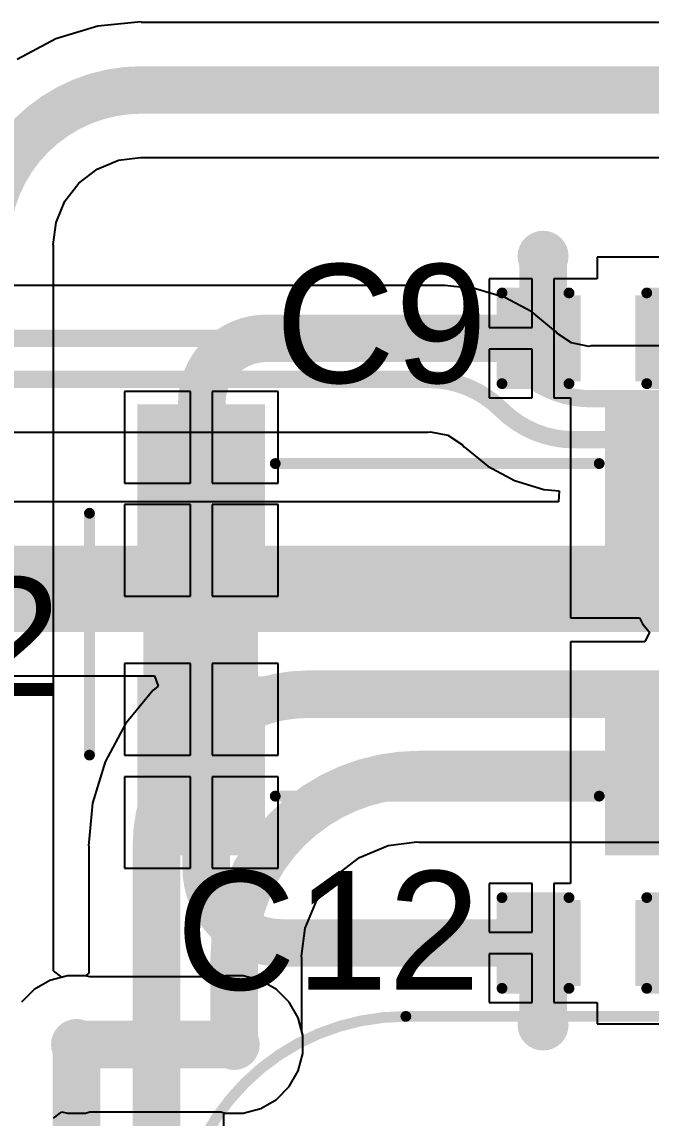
# Model space of a CAD drawing. Header units: millimetres. Extents: x -14 to 145, y 0 to 69.
# Drawn here: x 30.43 to 37.83, y 31.6 to 44.49 of the extents above; entities that cross this region are included whole.
import ezdxf

# ---------------------------------------------------------------- set-up
doc = ezdxf.new("R2010")
doc.units = ezdxf.units.MM
for name, color, linetype in [('BottomLayer', 5, 'Continuous'), ('BottomSolder', 6, 'Continuous'), ('MultiLayer', 9, 'Continuous'), ('PadHoleLayer', 156, 'Continuous'), ('TopLayer', 1, 'Continuous'), ('TopOverlay', 2, 'Continuous'), ('TopPaste', 8, 'Continuous'), ('TopSolder', 216, 'Continuous'), ('ViaHoleLayer', 16, 'Continuous')]:
    doc.layers.add(name, color=color, linetype=linetype)
doc.styles.add('Arial', font='', dxfattribs={"height": 0.2})
doc.styles.get('Arial').set_extended_font_data('Arial')

# ---------------------------------------------------------------- blocks, each defined once
blk = doc.blocks.new('MC_306_16')
at = {"layer": 'TopLayer'}
for points in [[(-3.39999955, 2.54999871), (-2.09999961, 2.54999871), (-2.09999961, 0.64999997), (-3.39999955, 0.64999997)], [(2.09999961, 2.54999871), (3.39999955, 2.54999871), (3.39999955, 0.64999997), (2.09999961, 0.64999997)], [(-3.39999955, -0.64999997), (-2.09999961, -0.64999997), (-2.09999961, -2.54999871), (-3.39999955, -2.54999871)], [(2.09999961, -0.64999997), (3.39999955, -0.64999997), (3.39999955, -2.54999871), (2.09999961, -2.54999871)]]:
    blk.add_hatch(color=1, dxfattribs=at).paths.add_polyline_path(points)
at = {"layer": 'TopPaste'}
for points in [[(-3.39999955, 2.54999871), (-2.09999961, 2.54999871), (-2.09999961, 0.64999997), (-3.39999955, 0.64999997)], [(2.09999961, 2.54999871), (3.39999955, 2.54999871), (3.39999955, 0.64999997), (2.09999961, 0.64999997)], [(-3.39999955, -0.64999997), (-2.09999961, -0.64999997), (-2.09999961, -2.54999871), (-3.39999955, -2.54999871)], [(2.09999961, -0.64999997), (3.39999955, -0.64999997), (3.39999955, -2.54999871), (2.09999961, -2.54999871)]]:
    blk.add_hatch(color=8, dxfattribs=at).paths.add_polyline_path(points)
at = {"layer": 'TopSolder'}
for points in [[(-3.501599549999999, 2.65159871), (-1.99839961, 2.65159871), (-1.99839961, 0.54839997), (-3.501599549999999, 0.54839997)], [(1.99839961, 2.65159871), (3.501599549999999, 2.65159871), (3.501599549999999, 0.54839997), (1.99839961, 0.54839997)], [(-3.501599549999999, -0.54839997), (-1.99839961, -0.54839997), (-1.99839961, -2.65159871), (-3.501599549999999, -2.65159871)], [(1.99839961, -0.54839997), (3.501599549999999, -0.54839997), (3.501599549999999, -2.65159871), (1.99839961, -2.65159871)]]:
    blk.add_hatch(color=216, dxfattribs=at).paths.add_polyline_path(points)
at = {"layer": 'TopOverlay'}
for points, const_width in [([(1.8796, 1.9558), (-1.9304, 1.9558)], 0.127), ([(-4.064, 1.4732), (-4.064, -1.3716)], 0.127), ([(4.064, 1.4732), (4.064, -1.3716)], 0.127), ([(-3.759199999999999, -1.7018), (-3.759199999999999, -1.9558)], 0.254), ([(-3.6322, -1.8288), (-3.759199999999999, -1.7018)], 0.254), ([(-3.6322, -1.8288), (-3.759199999999999, -1.9558)], 0.254), ([(1.8796, -1.9558), (-1.9304, -1.9558)], 0.127)]:
    blk.add_lwpolyline(points, dxfattribs=dict(at, const_width=const_width))
for points, const_width in [([(-1.96215, 1.9558, 1), (-1.89865, 1.9558, 1)], 0.0635), ([(1.84785, 1.9558, 1), (1.91135, 1.9558, 1)], 0.0635), ([(-4.09575, 1.4732, 1), (-4.032249999999999, 1.4732, 1)], 0.0635), ([(4.032249999999999, 1.4732, 1), (4.09575, 1.4732, 1)], 0.0635), ([(-4.09575, -1.3716, 1), (-4.032249999999999, -1.3716, 1)], 0.0635), ([(4.032249999999999, -1.3716, 1), (4.09575, -1.3716, 1)], 0.0635), ([(-3.8227, -1.7018, 1), (-3.6957, -1.7018, 1)], 0.127), ([(-3.8227, -1.7018, 1), (-3.6957, -1.7018, 1)], 0.127), ([(-3.6957, -1.8288, 1), (-3.5687, -1.8288, 1)], 0.127), ([(-3.6957, -1.8288, 1), (-3.5687, -1.8288, 1)], 0.127), ([(-3.8227, -1.9558, 1), (-3.6957, -1.9558, 1)], 0.127), ([(-3.8227, -1.9558, 1), (-3.6957, -1.9558, 1)], 0.127), ([(-1.96215, -1.9558, 1), (-1.89865, -1.9558, 1)], 0.0635), ([(1.84785, -1.9558, 1), (1.91135, -1.9558, 1)], 0.0635)]:
    blk.add_lwpolyline(points, format="xyb", close=True, dxfattribs=dict(at, const_width=const_width))
blk = doc.blocks.new('71008000RW1_17')
at = {"layer": 'BottomLayer'}
blk.add_hatch(color=5, dxfattribs=at).paths.add_polyline_path([(-0.5000002699999999, 0.5000002699999999), (0.5000002699999999, 0.5000002699999999), (0.5000002699999999, -0.5000002699999999), (-0.5000002699999999, -0.5000002699999999)])
h = blk.add_hatch(color=5, dxfattribs=at)
edge = h.paths.add_edge_path()
edge.add_arc((4.880000399999999, 0), 0.499999, 0, 360)
at = {"layer": 'BottomSolder'}
blk.add_hatch(color=6, dxfattribs=at).paths.add_polyline_path([(-0.6016002699999999, 0.6016002699999999), (0.6016002699999999, 0.6016002699999999), (0.6016002699999999, -0.6016002699999999), (-0.6016002699999999, -0.6016002699999999)])
h = blk.add_hatch(color=6, dxfattribs=at)
edge = h.paths.add_edge_path()
edge.add_arc((4.880000399999999, 0), 0.601599, 0, 360)
at = {"layer": 'MultiLayer'}
blk.add_hatch(color=9, dxfattribs=at).paths.add_polyline_path([(-0.5000002699999999, 0.5000002699999999), (0.5000002699999999, 0.5000002699999999), (0.5000002699999999, -0.5000002699999999), (-0.5000002699999999, -0.5000002699999999)])
h = blk.add_hatch(color=9, dxfattribs=at)
edge = h.paths.add_edge_path()
edge.add_arc((4.880000399999999, 0), 0.499999, 0, 360)
at = {"layer": 'PadHoleLayer'}
h = blk.add_hatch(color=156, dxfattribs=at)
edge = h.paths.add_edge_path()
edge.add_arc((0, 0), 0.2499995, 0, 360)
h = blk.add_hatch(color=156, dxfattribs=at)
edge = h.paths.add_edge_path()
edge.add_arc((4.880000399999999, 0), 0.2499995, 0, 360)
at = {"layer": 'TopLayer'}
blk.add_hatch(color=1, dxfattribs=at).paths.add_polyline_path([(-0.5000002699999999, 0.5000002699999999), (0.5000002699999999, 0.5000002699999999), (0.5000002699999999, -0.5000002699999999), (-0.5000002699999999, -0.5000002699999999)])
h = blk.add_hatch(color=1, dxfattribs=at)
edge = h.paths.add_edge_path()
edge.add_arc((4.880000399999999, 0), 0.499999, 0, 360)
at = {"layer": 'TopOverlay'}
blk.add_hatch(color=2, dxfattribs=at).paths.add_polyline_path([(-0.5588, 0.635), (0.5841999999999999, 0.635), (0.5841999999999999, 0.8128), (-0.5588, 0.8128)])
at = {"layer": 'TopSolder'}
blk.add_hatch(color=216, dxfattribs=at).paths.add_polyline_path([(-0.6016002699999999, 0.6016002699999999), (0.6016002699999999, 0.6016002699999999), (0.6016002699999999, -0.6016002699999999), (-0.6016002699999999, -0.6016002699999999)])
h = blk.add_hatch(color=216, dxfattribs=at)
edge = h.paths.add_edge_path()
edge.add_arc((4.880000399999999, 0), 0.601599, 0, 360)
at = {"layer": 'TopOverlay', "const_width": 0.127}
for points in [[(-3.3749996, -0.11364214, -0.4142135623730951), (-0.69595746, 2.5654)], [(5.57595786, 2.5654, -0.4142135623730951), (8.254999999999999, -0.11364214)], [(-0.69595746, -2.5654, -0.4142135623730951), (-3.3749996, 0.11364214)], [(8.254999999999999, 0.11364214, -0.4142135623730951), (5.57595786, -2.5654)]]:
    blk.add_lwpolyline(points, format="xyb", dxfattribs=at)
for points in [[(-0.69595746, 2.5654), (5.57595786, 2.5654)], [(-0.69595746, -2.5654), (5.57595786, -2.5654)]]:
    blk.add_lwpolyline(points, dxfattribs=at)
at = {"layer": 'TopOverlay', "const_width": 0.0635}
for points in [[(-0.72770746, 2.5654, 1), (-0.66420746, 2.5654, 1)], [(-0.72770746, 2.5654, 1), (-0.66420746, 2.5654, 1)], [(5.544207859999999, 2.5654, 1), (5.60770786, 2.5654, 1)], [(5.544207859999999, 2.5654, 1), (5.60770786, 2.5654, 1)], [(-3.406749599999999, 0.11364214, 1), (-3.3432496, 0.11364214, 1)], [(8.223249999999998, 0.11364214, 1), (8.28675, 0.11364214, 1)], [(-3.406749599999999, -0.11364214, 1), (-3.3432496, -0.11364214, 1)], [(8.223249999999998, -0.11364214, 1), (8.28675, -0.11364214, 1)], [(-0.72770746, -2.5654, 1), (-0.66420746, -2.5654, 1)], [(-0.72770746, -2.5654, 1), (-0.66420746, -2.5654, 1)], [(5.544207859999999, -2.5654, 1), (5.60770786, -2.5654, 1)], [(5.544207859999999, -2.5654, 1), (5.60770786, -2.5654, 1)]]:
    blk.add_lwpolyline(points, format="xyb", close=True, dxfattribs=at)
blk = doc.blocks.new('C___0603_55')
at = {"layer": 'TopLayer'}
for points in [[(-0.3809999999999999, 0.4445), (-0.3810000000000001, -0.4445), (-1.143, -0.4445), (-1.143, 0.4445)], [(1.143, 0.4445), (1.143, -0.4445), (0.3809999999999999, -0.4445), (0.3810000000000001, 0.4445)]]:
    blk.add_hatch(color=1, dxfattribs=at).paths.add_polyline_path(points)
at = {"layer": 'TopPaste'}
for points in [[(-0.3809999999999999, 0.4445), (-0.3810000000000001, -0.4445), (-1.143, -0.4445), (-1.143, 0.4445)], [(1.143, 0.4445), (1.143, -0.4445), (0.3809999999999999, -0.4445), (0.3810000000000001, 0.4445)]]:
    blk.add_hatch(color=8, dxfattribs=at).paths.add_polyline_path(points)
at = {"layer": 'TopSolder'}
for points in [[(-0.3210001199999999, 0.5044998799999999), (-0.3210001200000001, -0.50449988), (-1.20299988, -0.5044998799999999), (-1.20299988, 0.50449988)], [(1.20299988, 0.5044998799999999), (1.20299988, -0.50449988), (0.3210001199999999, -0.5044998799999999), (0.3210001200000001, 0.50449988)]]:
    blk.add_hatch(color=216, dxfattribs=at).paths.add_polyline_path(points)
at = {"layer": 'TopOverlay', "const_width": 0.127}
for points in [[(-1.2446, 0.5334), (-0.4571999999999999, 0.5334)], [(-1.2446, -0.5334), (-1.2446, 0.5334)], [(0.4571999999999999, 0.5334), (1.2446, 0.5334)], [(1.2446, -0.5334), (1.2446, 0.5334)], [(-1.2446, -0.5334), (-0.4571999999999999, -0.5334)], [(0.4571999999999999, -0.5334), (1.2446, -0.5334)]]:
    blk.add_lwpolyline(points, dxfattribs=at)
at = {"layer": 'TopOverlay', "const_width": 0.0635}
for points in [[(-1.27635, 0.5334, 1), (-1.21285, 0.5334, 1)], [(-1.27635, 0.5334, 1), (-1.21285, 0.5334, 1)], [(-0.4889499999999999, 0.5334, 1), (-0.42545, 0.5334, 1)], [(0.42545, 0.5334, 1), (0.4889499999999999, 0.5334, 1)], [(1.21285, 0.5334, 1), (1.27635, 0.5334, 1)], [(1.21285, 0.5334, 1), (1.27635, 0.5334, 1)], [(-1.27635, -0.5334, 1), (-1.21285, -0.5334, 1)], [(-1.27635, -0.5334, 1), (-1.21285, -0.5334, 1)], [(-0.4889499999999999, -0.5334, 1), (-0.42545, -0.5334, 1)], [(0.42545, -0.5334, 1), (0.4889499999999999, -0.5334, 1)], [(1.21285, -0.5334, 1), (1.27635, -0.5334, 1)], [(1.21285, -0.5334, 1), (1.27635, -0.5334, 1)]]:
    blk.add_lwpolyline(points, format="xyb", close=True, dxfattribs=at)
blk = doc.blocks.new('C___0603_57')
at = {"layer": 'TopLayer'}
for points in [[(-0.3809999999999999, 0.4445), (-0.3810000000000001, -0.4445), (-1.143, -0.4445), (-1.143, 0.4445)], [(1.143, 0.4445), (1.143, -0.4445), (0.3809999999999999, -0.4445), (0.3810000000000001, 0.4445)]]:
    blk.add_hatch(color=1, dxfattribs=at).paths.add_polyline_path(points)
at = {"layer": 'TopPaste'}
for points in [[(-0.3809999999999999, 0.4445), (-0.3810000000000001, -0.4445), (-1.143, -0.4445), (-1.143, 0.4445)], [(1.143, 0.4445), (1.143, -0.4445), (0.3809999999999999, -0.4445), (0.3810000000000001, 0.4445)]]:
    blk.add_hatch(color=8, dxfattribs=at).paths.add_polyline_path(points)
at = {"layer": 'TopSolder'}
for points in [[(-0.3210001199999999, 0.5044998799999999), (-0.3210001200000001, -0.50449988), (-1.20299988, -0.5044998799999999), (-1.20299988, 0.50449988)], [(1.20299988, 0.5044998799999999), (1.20299988, -0.50449988), (0.3210001199999999, -0.5044998799999999), (0.3210001200000001, 0.50449988)]]:
    blk.add_hatch(color=216, dxfattribs=at).paths.add_polyline_path(points)
at = {"layer": 'TopOverlay', "const_width": 0.127}
for points in [[(-1.2446, 0.5334), (-0.4571999999999999, 0.5334)], [(-1.2446, -0.5334), (-1.2446, 0.5334)], [(0.4571999999999999, 0.5334), (1.2446, 0.5334)], [(1.2446, -0.5334), (1.2446, 0.5334)], [(-1.2446, -0.5334), (-0.4571999999999999, -0.5334)], [(0.4571999999999999, -0.5334), (1.2446, -0.5334)]]:
    blk.add_lwpolyline(points, dxfattribs=at)
at = {"layer": 'TopOverlay', "const_width": 0.0635}
for points in [[(-1.27635, 0.5334, 1), (-1.21285, 0.5334, 1)], [(-1.27635, 0.5334, 1), (-1.21285, 0.5334, 1)], [(-0.4889499999999999, 0.5334, 1), (-0.42545, 0.5334, 1)], [(0.42545, 0.5334, 1), (0.4889499999999999, 0.5334, 1)], [(1.21285, 0.5334, 1), (1.27635, 0.5334, 1)], [(1.21285, 0.5334, 1), (1.27635, 0.5334, 1)], [(-1.27635, -0.5334, 1), (-1.21285, -0.5334, 1)], [(-1.27635, -0.5334, 1), (-1.21285, -0.5334, 1)], [(-0.4889499999999999, -0.5334, 1), (-0.42545, -0.5334, 1)], [(0.42545, -0.5334, 1), (0.4889499999999999, -0.5334, 1)], [(1.21285, -0.5334, 1), (1.27635, -0.5334, 1)], [(1.21285, -0.5334, 1), (1.27635, -0.5334, 1)]]:
    blk.add_lwpolyline(points, format="xyb", close=True, dxfattribs=at)

msp = doc.modelspace()

# ---------------------------------------------------------------- hatches: boundary and pattern name
at = {"layer": 'BottomLayer'}
h = msp.add_hatch(color=5, dxfattribs=at)
edge = h.paths.add_edge_path()
edge.add_arc((36.55653852, 41.73645196), 0.2999994, 0, 360)
h = msp.add_hatch(color=5, dxfattribs=at)
edge = h.paths.add_edge_path()
edge.add_arc((36.55653852, 32.69405196), 0.2999994, 0, 360)
h = msp.add_hatch(color=5, dxfattribs=at)
edge = h.paths.add_edge_path()
edge.add_arc((31.07013852, 32.46545196), 0.2999994, 0, 360)
h = msp.add_hatch(color=5, dxfattribs=at)
edge = h.paths.add_edge_path()
edge.add_arc((32.92433852, 32.46545196), 0.2999994, 0, 360)
at = {"layer": 'TopLayer'}
h = msp.add_hatch(color=1, dxfattribs=at)
edge = h.paths.add_edge_path()
edge.add_arc((36.55653852, 41.73645196), 0.2999994, 0, 360)
msp.add_hatch(color=1, dxfattribs=at).paths.add_polyline_path([(31.85753852, 34.75145196), (33.20373851999999, 34.75145196), (33.20373851999999, 39.90765196), (31.85753852, 39.90765196)])
h = msp.add_hatch(color=1, dxfattribs=at)
edge = h.paths.add_edge_path()
edge.add_arc((36.55653852, 32.69405196), 0.2999994, 0, 360)
h = msp.add_hatch(color=1, dxfattribs=at)
edge = h.paths.add_edge_path()
edge.add_arc((31.07013852, 32.46545196), 0.2999994, 0, 360)
h = msp.add_hatch(color=1, dxfattribs=at)
edge = h.paths.add_edge_path()
edge.add_arc((32.92433852, 32.46545196), 0.2999994, 0, 360)
at = {"layer": 'ViaHoleLayer'}
h = msp.add_hatch(color=16, dxfattribs=at)
edge = h.paths.add_edge_path()
edge.add_arc((36.55653852, 41.73645196), 0.1499997, 0, 360)
h = msp.add_hatch(color=16, dxfattribs=at)
edge = h.paths.add_edge_path()
edge.add_arc((36.55653852, 32.69405196), 0.1499997, 0, 360)
h = msp.add_hatch(color=16, dxfattribs=at)
edge = h.paths.add_edge_path()
edge.add_arc((31.07013852, 32.46545196), 0.1499997, 0, 360)
h = msp.add_hatch(color=16, dxfattribs=at)
edge = h.paths.add_edge_path()
edge.add_arc((32.92433852, 32.46545196), 0.1499997, 0, 360)

# ---------------------------------------------------------------- linework, layer by layer
at = {"layer": 'BottomLayer'}
for p, q in [((35.40594646, 41.39279504), (26.6495022, 41.39279504)), ((35.43700558, 41.38661776), (35.40594646, 41.39279504)), ((35.763454, 41.3544639), (35.43700558, 41.38661776)), ((36.10722014, 41.2501842), (35.763454, 41.3544639)), ((36.42403942, 41.08083986), (36.10722014, 41.2501842)), ((36.67761524, 40.87273766), (36.42403942, 41.08083986)), ((36.70393726, 40.85514816), (36.67761524, 40.87273766)), ((36.71936776, 40.83205448), (36.70393726, 40.85514816)), ((36.89202934, 40.71668768), (36.71936776, 40.83205448)), ((37.09569162, 40.67617721999999), (36.89202934, 40.71668768)), ((37.12293566, 40.68159504), (37.09569162, 40.67617721999999)), ((40.78162278, 40.68159504), (37.12293566, 40.68159504)), ((26.6495022, 39.66710888), (35.20604846, 39.66710888)), ((35.20604846, 39.66710888), (35.2332925, 39.6725267)), ((35.2332925, 39.6725267), (35.43695478, 39.63201624)), ((35.43695478, 39.63201624), (35.60961636, 39.51664943999999)), ((35.60961636, 39.51664943999999), (35.62504686, 39.49355576)), ((35.62504686, 39.49355576), (35.65136888, 39.47596626)), ((35.65136888, 39.47596626), (35.90494469999999, 39.26786405999999)), ((35.90494469999999, 39.26786405999999), (36.22176398, 39.09851971999999)), ((36.22176398, 39.09851971999999), (36.56553012, 38.99424002)), ((36.56553012, 38.99424002), (36.74442486, 38.97662004)), ((36.74442486, 38.97662004), (36.73818408, 38.84962004)), ((36.73818408, 38.84962004), (24.94873852, 38.84962004)), ((24.94873852, 36.80008388), (31.9880234, 36.80008388)), ((31.9880234, 36.80008388), (32.0308097, 36.68050576)), ((31.96691854, 36.62807254), (31.64557044, 36.23650868)), ((32.0308097, 36.68050576), (31.96691854, 36.62807254)), ((31.64557044, 36.23650868), (31.40678758, 35.78977856)), ((31.40678758, 35.78977856), (31.25974444, 35.30504496)), ((31.25974444, 35.30504496), (31.21009506, 34.80094132)), ((34.73580048, 34.80476656), (35.0738186, 34.84926736)), ((35.0738186, 34.84926736), (35.0966913, 34.84625746)), ((35.0966913, 34.84625746), (43.48003496, 34.84625746)), ((31.21009506, 34.80094132), (31.21574402, 34.80094132)), ((31.21574402, 34.80094132), (31.21574402, 33.30355544)), ((34.39950448, 34.66547042), (34.73580048, 34.80476656)), ((34.1290275, 34.45792448), (34.39950448, 34.66547042)), ((33.89491824, 34.16215164), (34.09758992, 34.42627354)), ((34.09758992, 34.42627354), (34.1149813, 34.4396187)), ((34.1149813, 34.4396187), (34.1290275, 34.45792448)), ((33.7591273, 33.83431891999999), (33.89491824, 34.16215164)), ((33.71567298, 33.50424592), (33.7591273, 33.83431891999999)), ((33.71853302, 33.48251114), (33.71567298, 33.50424592)), ((33.71853302, 32.62334598), (33.71853302, 33.48251114)), ((30.96376332, 33.27345136), (30.75826207999999, 33.2183867)), ((31.17651118, 33.27345136), (30.96376332, 33.27345136)), ((31.21574402, 33.30355544), (31.17651118, 33.27345136)), ((30.75826207999999, 33.2183867), (30.57401556, 33.11201149999999)), ((30.57401556, 33.11201149999999), (30.42357898, 32.96157492)), ((33.73233792, 32.57182716), (33.71853302, 32.62334598)), ((33.73233792, 32.35907676), (33.73233792, 32.57182716)), ((33.67727325999999, 32.15357552), (33.73233792, 32.35907676)), ((33.57089806, 31.969329), (33.67727325999999, 32.15357552)), ((33.42046148, 31.81889242), (33.57089806, 31.969329)), ((33.23621496, 31.71251722), (33.42046148, 31.81889242)), ((32.80413301999999, 31.6468379), (32.81796585999999, 31.65745256)), ((32.80413301999999, 7.909145979999999), (32.80413301999999, 31.6468379)), ((32.81796585999999, 31.65745256), (33.03071372, 31.65745256)), ((33.03071372, 31.65745256), (33.23621496, 31.71251722))]:
    msp.add_line(p, q, dxfattribs=at)
for points, const_width in [([(26.24413852, 40.77125196), (35.40594646, 40.77125196)], 0.2032), ([(26.24413852, 40.28865196), (35.20604846, 40.28865196)], 0.2032), ([(37.12293566, 40.06005196), (40.9956, 40.06005196)], 0.2032), ([(36.92303766, 39.57745196), (45.4427971, 39.57745196)], 0.2032), ([(24.94873852, 37.82485196), (40.34113852, 37.82485196)], 1.016), ([(33.79404976, 36.58505255999999), (43.62857416, 36.58505255999999)], 0.5588), ([(35.0966913, 35.64045196), (43.48003496, 35.64045196)], 0.5588), ([(32.00993852, 7.751251959999999), (32.00993852, 34.80094132)], 0.5588), ([(32.92433852, 32.46545196), (32.92433852, 33.48251114)], 0.5588), ([(31.07013852, 30.84483036), (31.07013852, 32.46545196)], 0.5588)]:
    msp.add_lwpolyline(points, dxfattribs=dict(at, const_width=const_width))
for points, const_width in [([(35.35514646, 40.77125196, 1), (35.45674646, 40.77125196, 1)], 0.1016), ([(35.35514646, 40.77125196, 1), (35.45674646, 40.77125196, 1)], 0.1016), ([(36.21364106, 40.41565196, 1), (36.31524106, 40.41565196, 1)], 0.1016), ([(36.21364106, 40.41565196, 1), (36.31524106, 40.41565196, 1)], 0.1016), ([(35.15524846, 40.28865196, 1), (35.25684846, 40.28865196, 1)], 0.1016), ([(35.15524846, 40.28865196, 1), (35.25684846, 40.28865196, 1)], 0.1016), ([(37.07213565999999, 40.06005196, 1), (37.17373566, 40.06005196, 1)], 0.1016), ([(37.07213565999999, 40.06005196, 1), (37.17373566, 40.06005196, 1)], 0.1016), ([(36.01374306, 39.93305196, 1), (36.11534305999999, 39.93305196, 1)], 0.1016), ([(36.01374306, 39.93305196, 1), (36.11534305999999, 39.93305196, 1)], 0.1016), ([(36.87223766, 39.57745196, 1), (36.97383766, 39.57745196, 1)], 0.1016), ([(36.87223766, 39.57745196, 1), (36.97383766, 39.57745196, 1)], 0.1016), ([(33.65434976, 36.58505255999999, 1), (33.93374976, 36.58505255999999, 1)], 0.2794), ([(33.65434976, 36.58505255999999, 1), (33.93374976, 36.58505255999999, 1)], 0.2794), ([(34.9569913, 35.64045196, 1), (35.2363913, 35.64045196, 1)], 0.2794), ([(34.9569913, 35.64045196, 1), (35.2363913, 35.64045196, 1)], 0.2794), ([(33.4137, 35.0012, 1), (33.6931, 35.0012, 1)], 0.2794), ([(33.4137, 35.0012, 1), (33.6931, 35.0012, 1)], 0.2794), ([(31.87023852, 34.80094132, 1), (32.14963852, 34.80094132, 1)], 0.2794), ([(31.87023852, 34.80094132, 1), (32.14963852, 34.80094132, 1)], 0.2794), ([(32.78463851999999, 33.48251114, 1), (33.06403852, 33.48251114, 1)], 0.2794), ([(32.78463851999999, 33.48251114, 1), (33.06403852, 33.48251114, 1)], 0.2794), ([(30.93043852, 32.46545196, 1), (31.20983852, 32.46545196, 1)], 0.2794), ([(32.78463851999999, 32.46545196, 1), (33.06403852, 32.46545196, 1)], 0.2794)]:
    msp.add_lwpolyline(points, format="xyb", close=True, dxfattribs=dict(at, const_width=const_width))
for points, const_width in [([(35.40594646, 40.77125196, -0.198912367379658), (36.26444106, 40.41565196)], 0.2032), ([(37.12293566, 40.06005196, -0.198912367379658), (36.26444106, 40.41565196)], 0.2032), ([(35.20604846, 40.28865196, -0.198912367379658), (36.06454306, 39.93305196)], 0.2032), ([(36.92303766, 39.57745196, -0.198912367379658), (36.06454306, 39.93305196)], 0.2032), ([(32.00993852, 34.80094132, -0.4142135623730951), (33.79404976, 36.58505255999999)], 0.5588), ([(33.5534, 35.0012, -0.1989123673796572), (35.0966913, 35.64045196)], 0.5588), ([(32.92433852, 33.48251114, -0.198912367379658), (33.5534, 35.0012)], 0.5588)]:
    msp.add_lwpolyline(points, format="xyb", dxfattribs=dict(at, const_width=const_width))
at = {"layer": 'TopLayer'}
for p, q in [((31.83213852, 44.49231132), (31.31927442, 44.44179834)), ((31.83213852, 44.48644646), (31.83213852, 44.49231132)), ((41.59843851999999, 44.48644646), (31.83213852, 44.48644646)), ((31.31927442, 44.44179834), (30.82611818, 44.2922025)), ((30.82611818, 44.2922025), (30.37162328, 44.04926928)), ((31.3133486, 42.76202014), (31.56359448, 42.865675)), ((31.56359448, 42.865675), (31.82085076, 42.89954336)), ((31.82085076, 42.89954336), (31.83213852, 42.89805746)), ((31.83213852, 42.89805746), (41.59843851999999, 42.89805746)), ((31.09845952, 42.59713095999999), (31.3133486, 42.76202014)), ((30.93357034, 42.38224188), (31.09845952, 42.59713095999999)), ((30.82991548, 42.131996), (30.93357034, 42.38224188)), ((30.79604712, 41.87473972), (30.82991548, 42.131996)), ((30.79753302, 41.86345196), (30.79604712, 41.87473972)), ((30.79753302, 33.3332201), (30.79753302, 41.86345196)), ((38.96953852, 41.72375196), (37.19153851999999, 41.72375196)), ((37.19153851999999, 41.72375196), (37.19153851999999, 41.46975196)), ((36.42953851999999, 41.46975196), (35.92153852, 41.46975196)), ((35.92153852, 41.46975196), (35.92153852, 40.89825196)), ((36.42953851999999, 40.89825196), (36.42953851999999, 41.46975196)), ((37.19153851999999, 41.46975196), (36.68353851999999, 41.46975196)), ((36.68353851999999, 41.46975196), (36.68353851999999, 40.77125196)), ((35.92153852, 40.89825196), (36.42953851999999, 40.89825196)), ((36.68353851999999, 40.77125196), (36.68353851999999, 40.07275196)), ((36.42953851999999, 40.64425196), (35.92153852, 40.64425196)), ((35.92153852, 40.64425196), (35.92153852, 40.07275196)), ((36.42953851999999, 40.07275196), (36.42953851999999, 40.64425196)), ((32.40954402, 40.1462494), (31.63254024, 40.1462494)), ((31.63254024, 40.1462494), (31.63254024, 39.06924622)), ((32.40954402, 39.06924622), (32.40954402, 40.1462494)), ((33.44053764, 40.1462494), (32.66354402, 40.1462494)), ((32.66354402, 40.1462494), (32.66354402, 39.06924622)), ((33.44053764, 39.06924622), (33.44053764, 40.1462494)), ((35.92153852, 40.07275196), (36.42953851999999, 40.07275196)), ((36.68353851999999, 40.07275196), (36.87853939999999, 40.07275196)), ((36.87853939999999, 40.07275196), (36.87853939999999, 37.4842532)), ((31.63254024, 39.06924622), (32.40954402, 39.06924622)), ((32.66354402, 39.06924622), (33.44053764, 39.06924622)), ((32.40954402, 38.81524622), (31.63254024, 38.81524622)), ((31.63254024, 38.81524622), (31.63254024, 37.7382532)), ((32.40954402, 37.7382532), (32.40954402, 38.81524622)), ((33.44053764, 38.81524622), (32.66354402, 38.81524622)), ((32.66354402, 38.81524622), (32.66354402, 37.7382532)), ((33.44053764, 37.7382532), (33.44053764, 38.81524622)), ((31.63254024, 37.7382532), (32.40954402, 37.7382532)), ((32.66354402, 37.7382532), (33.44053764, 37.7382532)), ((36.87853939999999, 37.4842532), (37.68857334, 37.4842532)), ((37.68857334, 37.4842532), (37.72710513999999, 37.41216546)), ((37.72710513999999, 37.41216546), (37.80680018, 37.31505872)), ((37.80680018, 37.31505872), (37.75250006, 37.20025071999999)), ((37.75250006, 37.20025071999999), (36.87853939999999, 37.20025071999999)), ((36.87853939999999, 37.20025071999999), (36.87853939999999, 34.35775196)), ((32.40954402, 36.94625071999999), (31.63254024, 36.94625071999999)), ((31.63254024, 36.94625071999999), (31.63254024, 35.8692577)), ((32.40954402, 35.8692577), (32.40954402, 36.94625071999999)), ((33.44053764, 36.94625071999999), (32.66354402, 36.94625071999999)), ((32.66354402, 36.94625071999999), (32.66354402, 35.8692577)), ((33.44053764, 35.8692577), (33.44053764, 36.94625071999999)), ((31.63254024, 35.8692577), (32.40954402, 35.8692577)), ((32.66354402, 35.8692577), (33.44053764, 35.8692577)), ((32.40954402, 35.6152577), (31.63254024, 35.6152577)), ((31.63254024, 35.6152577), (31.63254024, 34.53825452)), ((32.40954402, 34.53825452), (32.40954402, 35.6152577)), ((33.44053764, 35.6152577), (32.66354402, 35.6152577)), ((32.66354402, 35.6152577), (32.66354402, 34.53825452)), ((33.44053764, 34.53825452), (33.44053764, 35.6152577)), ((31.63254024, 34.53825452), (32.40954402, 34.53825452)), ((32.66354402, 34.53825452), (33.44053764, 34.53825452)), ((36.42953851999999, 34.35775196), (35.92153852, 34.35775196)), ((35.92153852, 34.35775196), (35.92153852, 33.78625196)), ((36.42953851999999, 33.78625196), (36.42953851999999, 34.35775196)), ((36.87853939999999, 34.35775196), (36.68353851999999, 34.35775196)), ((36.68353851999999, 34.35775196), (36.68353851999999, 33.65925196)), ((35.92153852, 33.78625196), (36.42953851999999, 33.78625196)), ((36.68353851999999, 33.65925196), (36.68353851999999, 32.96075196)), ((36.42953851999999, 33.53225196), (35.92153852, 33.53225196)), ((35.92153852, 33.53225196), (35.92153852, 32.96075196)), ((36.42953851999999, 32.96075196), (36.42953851999999, 33.53225196)), ((30.89828974, 33.25590758), (30.79753302, 33.3332201)), ((30.96376332, 33.27345136), (30.89828974, 33.25590758)), ((31.17651372, 33.27345136), (30.96376332, 33.27345136)), ((31.22803254, 33.25964646), (31.17651372, 33.27345136)), ((32.81796332, 33.27345136), (32.7664445, 33.25964646)), ((33.03071372, 33.27345136), (32.81796332, 33.27345136)), ((33.23621496, 33.2183867), (33.03071372, 33.27345136)), ((32.7664445, 33.25964646), (31.22803254, 33.25964646)), ((33.42046148, 33.11201149999999), (33.23621496, 33.2183867)), ((33.57089806, 32.96157492), (33.42046148, 33.11201149999999)), ((33.67727325999999, 32.77732839999999), (33.57089806, 32.96157492)), ((35.92153852, 32.96075196), (36.42953851999999, 32.96075196)), ((36.68353851999999, 32.96075196), (37.19153851999999, 32.96075196)), ((37.19153851999999, 32.96075196), (37.19153851999999, 32.70675196)), ((33.73233792, 32.57182716), (33.67727325999999, 32.77732839999999)), ((37.19153851999999, 32.70675196), (38.96953598, 32.70675196)), ((33.73233792, 32.35907676), (33.73233792, 32.57182716)), ((33.67727325999999, 32.15357552), (33.73233792, 32.35907676)), ((33.57089806, 31.969329), (33.67727325999999, 32.15357552)), ((33.42046148, 31.81889242), (33.57089806, 31.969329)), ((33.23621496, 31.71251722), (33.42046148, 31.81889242)), ((30.79753302, 31.59768382), (30.89828974, 31.67499634)), ((30.89828974, 31.67499634), (30.96376332, 31.65745256)), ((30.96376332, 31.65745256), (31.17651372, 31.65745256)), ((31.17651372, 31.65745256), (31.22803254, 31.67125746)), ((31.22803254, 31.67125746), (32.7664445, 31.67125746)), ((32.7664445, 31.67125746), (32.81796332, 31.65745256)), ((32.81796332, 31.65745256), (33.03071372, 31.65745256)), ((33.03071372, 31.65745256), (33.23621496, 31.71251722))]:
    msp.add_line(p, q, dxfattribs=at)
at = {"layer": 'TopLayer', "const_width": 0.5588}
for points in [[(30.00333852, 41.86345196, -0.4142135623730951), (31.83213852, 43.69225196)], [(32.54333852, 40.00925196, -0.4142135623730951), (33.30533851999999, 40.77125196)], [(32.53653894, 35.74225262, -0.198912367379658), (32.59413852, 35.60319524)], [(33.48313852, 33.65925196, -0.4142135623730951), (32.59413852, 34.54825195999999)]]:
    msp.add_lwpolyline(points, format="xyb", dxfattribs=at)
for points in [[(31.83213852, 43.69225196), (42.55093852, 43.69225196)], [(36.55653852, 40.77125196), (36.55653852, 41.73645196)], [(33.30533851999999, 40.77125196), (36.55653852, 40.77125196)], [(32.54333852, 38.94905087999999), (32.54333852, 40.00925196)], [(32.53653894, 38.9422513), (32.54333852, 38.94905087999999)], [(32.59413852, 34.54825195999999), (32.59413852, 35.60319524)], [(33.48313852, 33.65925196), (36.55653852, 33.65925196)], [(36.55653852, 32.69405196), (36.55653852, 33.65925196)], [(31.07013852, 32.46545196), (32.92433852, 32.46545196)]]:
    msp.add_lwpolyline(points, dxfattribs=at)
at = {"layer": 'TopLayer', "const_width": 0.2794}
for points in [[(31.69243852, 43.69225196, 1), (31.97183852, 43.69225196, 1)], [(31.69243852, 43.69225196, 1), (31.97183852, 43.69225196, 1)], [(36.41683852, 41.73645196, 1), (36.69623852, 41.73645196, 1)], [(33.16563852, 40.77125196, 1), (33.44503852, 40.77125196, 1)], [(33.16563852, 40.77125196, 1), (33.44503852, 40.77125196, 1)], [(36.41683852, 40.77125196, 1), (36.69623852, 40.77125196, 1)], [(36.41683852, 40.77125196, 1), (36.69623852, 40.77125196, 1)], [(32.40363852, 40.00925196, 1), (32.68303852, 40.00925196, 1)], [(32.40363852, 40.00925196, 1), (32.68303852, 40.00925196, 1)], [(32.39683894, 38.9422513, 1), (32.67623894, 38.9422513, 1)], [(32.40363852, 38.94905087999999, 1), (32.68303852, 38.94905087999999, 1)], [(32.40363852, 38.94905087999999, 1), (32.68303852, 38.94905087999999, 1)], [(32.39683894, 35.74225262, 1), (32.67623894, 35.74225262, 1)], [(32.45443852, 35.60319524, 1), (32.73383852, 35.60319524, 1)], [(32.45443852, 35.60319524, 1), (32.73383852, 35.60319524, 1)], [(32.45443852, 34.54825195999999, 1), (32.73383852, 34.54825195999999, 1)], [(32.45443852, 34.54825195999999, 1), (32.73383852, 34.54825195999999, 1)], [(33.34343852, 33.65925196, 1), (33.62283852, 33.65925196, 1)], [(33.34343852, 33.65925196, 1), (33.62283852, 33.65925196, 1)], [(36.41683852, 33.65925196, 1), (36.69623852, 33.65925196, 1)], [(36.41683852, 33.65925196, 1), (36.69623852, 33.65925196, 1)], [(36.41683852, 32.69405196, 1), (36.69623852, 32.69405196, 1)], [(30.93043852, 32.46545196, 1), (31.20983852, 32.46545196, 1)], [(32.78463851999999, 32.46545196, 1), (33.06403852, 32.46545196, 1)]]:
    msp.add_lwpolyline(points, format="xyb", close=True, dxfattribs=at)

# ---------------------------------------------------------------- block references
for name, p in [('C___0603_57', (37.31853852, 40.77125196)), ('C___0603_55', (37.31853852, 33.65925196)), ('71008000RW1_17', (35.63893812, 30.23025196))]:
    msp.add_blockref(name, p)
at = {"rotation": 180}
msp.add_blockref('MC_306_16', (35.28653852, 37.34225196), dxfattribs=at)

# ---------------------------------------------------------------- texts
at = {"layer": 'TopOverlay', "style": 'Arial'}
for s, p in [('C9', (33.4056101, 40.24652606)), ('X2', (28.5034101, 36.56352606)), ('C12', (32.23951641999999, 33.10912605999999))]:
    msp.add_text(s, height=1.397, dxfattribs=at).set_placement(p)

doc.saveas('drawing.dxf')
